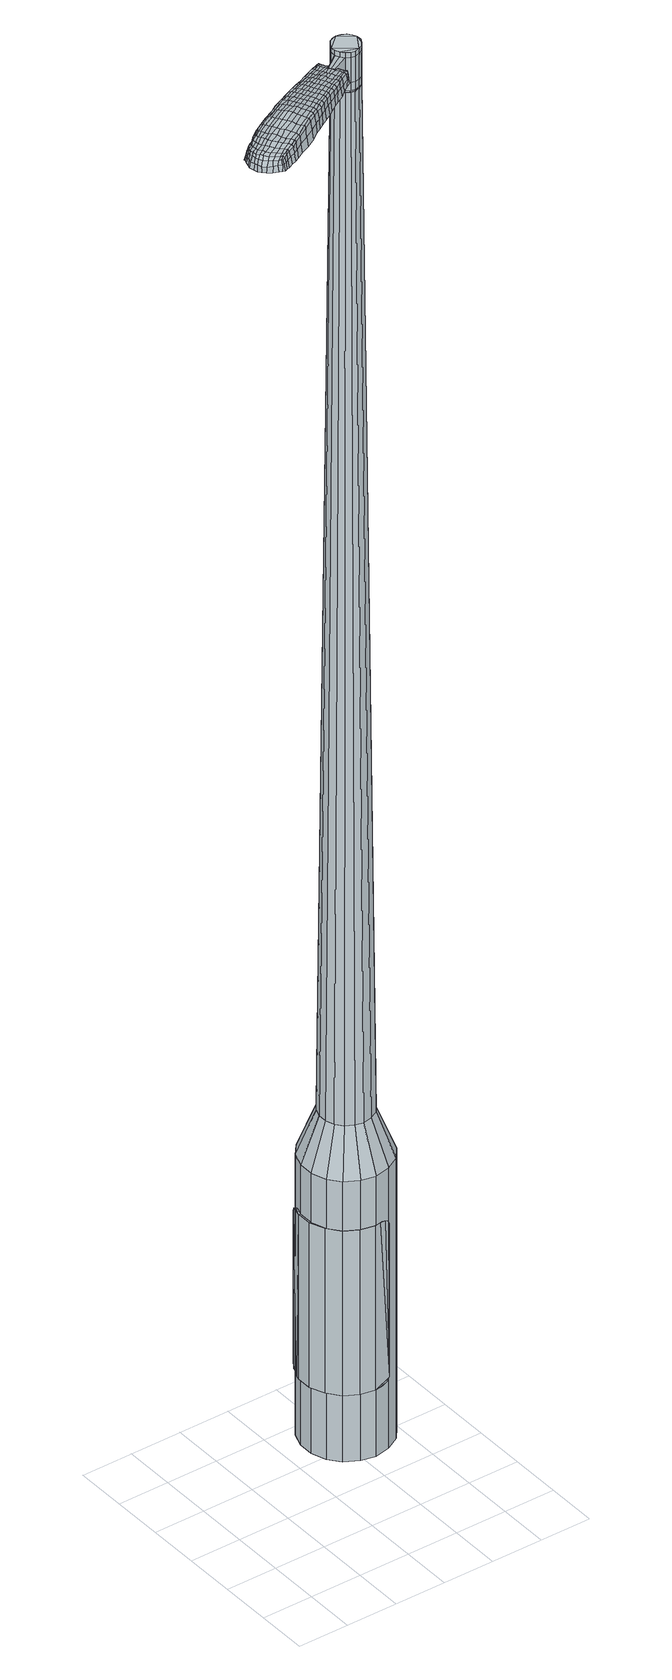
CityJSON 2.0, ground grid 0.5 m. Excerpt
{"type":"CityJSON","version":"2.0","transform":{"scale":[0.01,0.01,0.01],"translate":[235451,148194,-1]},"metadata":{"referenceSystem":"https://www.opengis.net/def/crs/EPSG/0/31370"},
"CityObjects":{
"object1":{"type":"GenericCityObject","attributes":{"cluster":183,"mean_distance_to_centroid":0.316,"new_centroid_x":235452.62,"new_centroid_y":148195.71,"mean_distance_to_camera":10.02,"H1":24.54,"H2":28.79,"Z_final":117.6,"cluster2":19,"proj_x":235449.23,"proj_y":148189.84,"id_line":90694,"bearing_l":300.01,"distance":6.78,"orientation":"right","G_obj":210.01},"geometry":[{"type":"MultiSurface","lod":"2","boundaries":[[[0,1,2,3]],[[1,4,5,2]],[[4,6,7,5]],[[6,8,9,7]],[[8,10,11,9]],[[10,12,13,11]],[[12,14,15,13]],[[14,16,17,15]],[[16,18,19,17]],[[18,20,21,19]],[[20,22,23,21]],[[22,24,25,23]],[[24,26,27,25]],[[26,28,29,27]],[[28,30,31,29]],[[30,32,33,31]],[[32,34,35,33]],[[34,0,3,35]],[[36,37,38,39]],[[38,40,41,42]],[[41,43,42]],[[42,44,45,46]],[[45,47,46]],[[46,48,49,50]],[[49,51,50]],[[42,46,50,38]],[[50,52,39,38]],[[53,36,39]],[[2,5,7,35]],[[7,9,11,15]],[[11,13,15]],[[15,17,19,23]],[[19,21,23]],[[23,25,27,31]],[[27,29,31]],[[15,23,31,7]],[[31,33,35,7]],[[3,2,35]],[[1,0,54,55]],[[0,34,56,54]],[[34,32,57,56]],[[32,30,58,57]],[[30,28,59,58]],[[28,26,60,59]],[[26,24,61,60]],[[24,22,62,61]],[[22,20,63,62]],[[20,18,64,63]],[[18,16,65,64]],[[16,14,66,65]],[[14,12,67,66]],[[12,10,68,67]],[[10,8,69,68]],[[8,6,70,69]],[[6,4,71,70]],[[4,1,55,71]],[[55,54,72,73]],[[54,56,74,72]],[[56,57,75,74]],[[57,58,76,75]],[[58,59,77,76]],[[59,60,78,77]],[[60,61,79,78]],[[61,62,80,79]],[[62,63,81,80]],[[63,64,82,81]],[[64,65,83,82]],[[65,66,84,83]],[[66,67,85,84]],[[67,68,86,85]],[[68,69,87,86]],[[69,70,88,87]],[[70,71,89,88]],[[71,55,73,89]],[[72,90,91,92]],[[93,94,90,72]],[[95,96,94,93]],[[97,98,96,95]],[[99,100,98,97]],[[101,102,100,99]],[[79,103,102,101]],[[104,105,103,79]],[[106,107,105,104]],[[82,108,107,106]],[[109,110,108,82]],[[84,111,110,109]],[[112,113,111,84]],[[86,114,113,112]],[[115,116,114,86]],[[88,117,116,115]],[[118,119,117,88]],[[92,91,119,118]],[[120,121,122,123]],[[124,120,123,125]],[[126,124,125,127]],[[128,126,127,129]],[[130,128,129,131]],[[132,130,131,133]],[[134,132,133,135]],[[136,134,135,137]],[[138,136,137,139]],[[140,138,139,141]],[[142,140,141,143]],[[144,142,143,145]],[[146,144,145,147]],[[148,146,147,149]],[[150,148,149,151]],[[152,150,151,153]],[[73,72,92]],[[74,93,72]],[[74,75,95,93]],[[75,76,97,95]],[[76,77,99,97]],[[77,78,101,99]],[[78,79,101]],[[80,104,79]],[[80,81,106,104]],[[81,82,106]],[[83,109,82]],[[83,84,109]],[[85,112,84]],[[85,86,112]],[[87,115,86]],[[87,88,115]],[[89,118,88]],[[89,73,92,118]],[[154,91,90]],[[154,155,119,91]],[[155,117,119]],[[156,116,117]],[[156,114,116]],[[157,113,114]],[[157,111,113]],[[158,110,111]],[[158,108,110]],[[159,107,108]],[[159,160,105,107]],[[160,103,105]],[[161,102,103]],[[161,162,100,102]],[[162,163,98,100]],[[163,164,96,98]],[[164,165,94,96]],[[165,90,94]],[[39,52,152,166]],[[154,90,167,153]],[[53,39,166,121]],[[90,165,122,167]],[[36,53,121,120]],[[165,164,123,122]],[[37,36,120,124]],[[164,163,125,123]],[[38,37,124,126]],[[163,162,127,125]],[[40,38,126,128]],[[162,161,129,127]],[[41,40,128,130]],[[161,103,131,129]],[[43,41,130,132]],[[103,160,133,131]],[[42,43,132,134]],[[160,159,135,133]],[[44,42,134,136]],[[159,108,137,135]],[[45,44,136,138]],[[108,158,139,137]],[[47,45,138,140]],[[158,111,141,139]],[[46,47,140,142]],[[111,157,143,141]],[[48,46,142,144]],[[157,114,145,143]],[[49,48,144,146]],[[114,156,147,145]],[[51,49,146,148]],[[156,117,149,147]],[[50,51,148,150]],[[117,155,151,149]],[[52,50,150,152]],[[155,154,153,151]],[[152,153,168,169]],[[153,167,170,168]],[[167,122,171,170]],[[122,121,172,171]],[[121,166,173,172]],[[166,152,169,173]],[[174,175,176,177]],[[178,174,177,179]],[[174,178,180,181]],[[175,174,181,182]],[[183,184,185,186]],[[187,183,186,188]],[[183,187,189,190]],[[184,183,190,191]],[[192,193,194,195]],[[196,192,195,197]],[[192,196,198,199]],[[193,192,199,200]],[[201,202,203,204]],[[205,201,204,206]],[[201,205,207,208]],[[202,201,208,209]],[[210,211,212,213]],[[214,210,213,215]],[[210,214,216,217]],[[211,210,217,218]],[[219,220,221,222]],[[223,219,222,224]],[[219,223,225,226]],[[220,219,226,227]],[[228,229,230,231]],[[220,228,231,221]],[[228,220,227,232]],[[229,228,232,233]],[[234,235,236,237]],[[229,234,237,230]],[[234,229,233,238]],[[235,234,238,239]],[[240,178,179,241]],[[235,240,241,236]],[[240,235,239,242]],[[178,240,242,180]],[[243,244,245,246]],[[247,243,246,248]],[[243,247,249,250]],[[244,243,250,251]],[[252,253,254,255]],[[244,252,255,245]],[[252,244,251,256]],[[253,252,256,257]],[[258,259,260,261]],[[253,258,261,254]],[[258,253,257,262]],[[259,258,262,263]],[[264,265,266,267]],[[259,264,267,260]],[[264,259,263,268]],[[265,264,268,269]],[[270,175,182,271]],[[265,270,271,266]],[[270,265,269,272]],[[175,270,272,176]],[[273,274,275,276]],[[277,273,276,278]],[[273,277,279,280]],[[274,273,280,281]],[[282,283,284,285]],[[274,282,285,275]],[[282,274,281,286]],[[283,282,286,287]],[[288,289,290,291]],[[283,288,291,284]],[[288,283,287,292]],[[289,288,292,293]],[[294,187,188,295]],[[289,294,295,290]],[[294,289,293,296]],[[187,294,296,189]],[[297,298,299,300]],[[301,297,300,302]],[[297,301,303,304]],[[298,297,304,305]],[[306,307,308,309]],[[298,306,309,299]],[[306,298,305,310]],[[307,306,310,311]],[[312,313,314,315]],[[307,312,315,308]],[[312,307,311,316]],[[313,312,316,317]],[[318,319,320,321]],[[313,318,321,314]],[[318,313,317,322]],[[319,318,322,323]],[[324,184,191,325]],[[319,324,325,320]],[[324,319,323,326]],[[184,324,326,185]],[[327,213,212,328]],[[329,327,328,330]],[[327,329,331,332]],[[213,327,332,215]],[[333,329,330,334]],[[335,333,334,336]],[[333,335,337,338]],[[329,333,338,331]],[[339,335,336,340]],[[341,339,340,342]],[[339,341,343,344]],[[335,339,344,337]],[[345,341,342,346]],[[347,345,346,348]],[[345,347,349,350]],[[341,345,350,343]],[[351,347,348,352]],[[202,351,352,203]],[[351,202,209,353]],[[347,351,353,349]],[[354,355,200,199]],[[356,354,199,198]],[[354,356,357,358]],[[355,354,358,359]],[[360,361,359,358]],[[362,360,358,357]],[[360,362,363,364]],[[361,360,364,365]],[[366,367,365,364]],[[368,366,364,363]],[[366,368,369,370]],[[367,366,370,371]],[[372,373,371,370]],[[374,372,370,369]],[[372,374,207,205]],[[373,372,205,206]],[[375,376,377,378]],[[277,375,378,279]],[[375,277,278,379]],[[376,375,379,380]],[[381,196,197,382]],[[376,381,382,377]],[[381,376,380,383]],[[196,381,383,198]],[[384,385,386,387]],[[223,384,387,225]],[[384,223,224,388]],[[385,384,388,389]],[[390,391,392,393]],[[385,390,393,386]],[[390,385,389,394]],[[391,390,394,395]],[[396,193,200,397]],[[391,396,397,392]],[[396,391,395,398]],[[193,396,398,194]],[[399,400,401,402]],[[181,399,402,182]],[[399,181,180,403]],[[400,399,403,404]],[[405,406,407,408]],[[400,405,408,401]],[[405,400,404,409]],[[406,405,409,410]],[[411,204,203,412]],[[406,411,412,407]],[[411,406,410,413]],[[204,411,413,206]],[[414,415,416,417]],[[186,414,417,188]],[[414,186,185,418]],[[415,414,418,419]],[[420,208,207,421]],[[415,420,421,416]],[[420,415,419,422]],[[208,420,422,209]],[[423,424,425,426]],[[301,423,426,303]],[[423,301,302,427]],[[424,423,427,428]],[[429,214,215,430]],[[424,429,430,425]],[[429,424,428,431]],[[214,429,431,216]],[[432,433,434,435]],[[247,432,435,249]],[[432,247,248,436]],[[433,432,436,437]],[[438,439,440,441]],[[433,438,441,434]],[[438,433,437,442]],[[439,438,442,443]],[[444,211,218,445]],[[439,444,445,440]],[[444,439,443,446]],[[211,444,446,212]],[[447,448,437,436]],[[246,447,436,248]],[[447,246,245,449]],[[448,447,449,450]],[[451,452,443,442]],[[448,451,442,437]],[[451,448,450,453]],[[452,451,453,454]],[[455,328,212,446]],[[452,455,446,443]],[[455,452,454,456]],[[328,455,456,330]],[[457,458,459,460]],[[304,457,460,305]],[[457,304,303,426]],[[458,457,426,425]],[[461,332,331,462]],[[458,461,462,459]],[[461,458,425,430]],[[332,461,430,215]],[[463,464,450,449]],[[255,463,449,245]],[[463,255,254,465]],[[464,463,465,466]],[[467,468,454,453]],[[464,467,453,450]],[[467,464,466,469]],[[468,467,469,470]],[[471,334,330,456]],[[468,471,456,454]],[[471,468,470,472]],[[334,471,472,336]],[[473,474,475,476]],[[310,473,476,311]],[[473,310,305,460]],[[474,473,460,459]],[[477,338,337,478]],[[474,477,478,475]],[[477,474,459,462]],[[338,477,462,331]],[[479,480,466,465]],[[261,479,465,254]],[[479,261,260,481]],[[480,479,481,482]],[[483,484,470,469]],[[480,483,469,466]],[[483,480,482,485]],[[484,483,485,486]],[[487,340,336,472]],[[484,487,472,470]],[[487,484,486,488]],[[340,487,488,342]],[[489,490,491,492]],[[316,489,492,317]],[[489,316,311,476]],[[490,489,476,475]],[[493,344,343,494]],[[490,493,494,491]],[[493,490,475,478]],[[344,493,478,337]],[[495,496,482,481]],[[267,495,481,260]],[[495,267,266,497]],[[496,495,497,498]],[[499,500,486,485]],[[496,499,485,482]],[[499,496,498,501]],[[500,499,501,502]],[[503,346,342,488]],[[500,503,488,486]],[[503,500,502,504]],[[346,503,504,348]],[[505,506,507,508]],[[322,505,508,323]],[[505,322,317,492]],[[506,505,492,491]],[[509,350,349,510]],[[506,509,510,507]],[[509,506,491,494]],[[350,509,494,343]],[[511,512,498,497]],[[271,511,497,266]],[[511,271,182,402]],[[512,511,402,401]],[[513,514,502,501]],[[512,513,501,498]],[[513,512,401,408]],[[514,513,408,407]],[[515,352,348,504]],[[514,515,504,502]],[[515,514,407,412]],[[352,515,412,203]],[[516,517,419,418]],[[326,516,418,185]],[[516,326,323,508]],[[517,516,508,507]],[[518,353,209,422]],[[517,518,422,419]],[[518,517,507,510]],[[353,518,510,349]],[[519,520,380,379]],[[276,519,379,278]],[[519,276,275,521]],[[520,519,521,522]],[[523,356,198,383]],[[520,523,383,380]],[[523,520,522,524]],[[356,523,524,357]],[[525,526,527,528]],[[226,525,528,227]],[[525,226,225,387]],[[526,525,387,386]],[[529,530,531,532]],[[526,529,532,527]],[[529,526,386,393]],[[530,529,393,392]],[[533,355,359,534]],[[530,533,534,531]],[[533,530,392,397]],[[355,533,397,200]],[[535,536,522,521]],[[285,535,521,275]],[[535,285,284,537]],[[536,535,537,538]],[[539,362,357,524]],[[536,539,524,522]],[[539,536,538,540]],[[362,539,540,363]],[[541,542,543,544]],[[232,541,544,233]],[[541,232,227,528]],[[542,541,528,527]],[[545,546,547,548]],[[542,545,548,543]],[[545,542,527,532]],[[546,545,532,531]],[[549,361,365,550]],[[546,549,550,547]],[[549,546,531,534]],[[361,549,534,359]],[[551,552,538,537]],[[291,551,537,284]],[[551,291,290,553]],[[552,551,553,554]],[[555,368,363,540]],[[552,555,540,538]],[[555,552,554,556]],[[368,555,556,369]],[[557,558,559,560]],[[238,557,560,239]],[[557,238,233,544]],[[558,557,544,543]],[[561,562,563,564]],[[558,561,564,559]],[[561,558,543,548]],[[562,561,548,547]],[[565,367,371,566]],[[562,565,566,563]],[[565,562,547,550]],[[367,565,550,365]],[[567,568,554,553]],[[295,567,553,290]],[[567,295,188,417]],[[568,567,417,416]],[[569,374,369,556]],[[568,569,556,554]],[[569,568,416,421]],[[374,569,421,207]],[[570,571,404,403]],[[242,570,403,180]],[[570,242,239,560]],[[571,570,560,559]],[[572,573,410,409]],[[571,572,409,404]],[[572,571,559,564]],[[573,572,564,563]],[[574,373,206,413]],[[573,574,413,410]],[[574,573,563,566]],[[373,574,566,371]],[[575,576,577,578]],[[578,577,579,580]],[[581,579,577,582]],[[582,577,576,583]],[[584,585,586,587]],[[587,586,588,589]],[[590,588,586,591]],[[591,586,585,592]],[[593,594,595,596]],[[596,595,597,598]],[[599,597,595,600]],[[600,595,594,601]],[[602,603,604,605]],[[605,604,606,607]],[[608,606,604,609]],[[609,604,603,610]],[[611,612,613,614]],[[614,613,615,616]],[[617,615,613,618]],[[618,613,612,619]],[[620,621,622,623]],[[623,622,624,625]],[[626,624,622,627]],[[627,622,621,628]],[[629,630,631,632]],[[632,631,621,620]],[[628,621,631,633]],[[633,631,630,634]],[[635,636,637,638]],[[638,637,630,629]],[[634,630,637,639]],[[639,637,636,640]],[[580,579,641,642]],[[642,641,636,635]],[[640,636,641,643]],[[643,641,579,581]],[[644,645,646,647]],[[647,646,648,649]],[[650,648,646,651]],[[651,646,645,652]],[[653,654,655,656]],[[656,655,645,644]],[[652,645,655,657]],[[657,655,654,658]],[[659,660,661,662]],[[662,661,654,653]],[[658,654,661,663]],[[663,661,660,664]],[[665,666,667,668]],[[668,667,660,659]],[[664,660,667,669]],[[669,667,666,670]],[[583,576,671,672]],[[672,671,666,665]],[[670,666,671,673]],[[673,671,576,575]],[[674,675,676,677]],[[677,676,678,679]],[[680,678,676,681]],[[681,676,675,682]],[[683,684,685,686]],[[686,685,675,674]],[[682,675,685,687]],[[687,685,684,688]],[[689,690,691,692]],[[692,691,684,683]],[[688,684,691,693]],[[693,691,690,694]],[[589,588,695,696]],[[696,695,690,689]],[[694,690,695,697]],[[697,695,588,590]],[[698,699,700,701]],[[701,700,702,703]],[[704,702,700,705]],[[705,700,699,706]],[[707,708,709,710]],[[710,709,699,698]],[[706,699,709,711]],[[711,709,708,712]],[[713,714,715,716]],[[716,715,708,707]],[[712,708,715,717]],[[717,715,714,718]],[[719,720,721,722]],[[722,721,714,713]],[[718,714,721,723]],[[723,721,720,724]],[[592,585,725,726]],[[726,725,720,719]],[[724,720,725,727]],[[727,725,585,584]],[[611,614,728,729]],[[729,728,730,731]],[[732,730,728,733]],[[733,728,614,616]],[[731,730,734,735]],[[735,734,736,737]],[[738,736,734,739]],[[739,734,730,732]],[[737,736,740,741]],[[741,740,742,743]],[[744,742,740,745]],[[745,740,736,738]],[[743,742,746,747]],[[747,746,748,749]],[[750,748,746,751]],[[751,746,742,744]],[[749,748,752,753]],[[753,752,603,602]],[[610,603,752,754]],[[754,752,748,750]],[[601,755,756,600]],[[600,756,757,599]],[[758,757,756,759]],[[759,756,755,760]],[[760,761,762,759]],[[759,762,763,758]],[[764,763,762,765]],[[765,762,761,766]],[[766,767,768,765]],[[765,768,769,764]],[[770,769,768,771]],[[771,768,767,772]],[[772,773,774,771]],[[771,774,775,770]],[[608,775,774,606]],[[606,774,773,607]],[[776,777,778,779]],[[779,778,678,680]],[[679,678,778,780]],[[780,778,777,781]],[[598,597,782,783]],[[783,782,777,776]],[[781,777,782,784]],[[784,782,597,599]],[[785,786,787,788]],[[788,787,624,626]],[[625,624,787,789]],[[789,787,786,790]],[[791,792,793,794]],[[794,793,786,785]],[[790,786,793,795]],[[795,793,792,796]],[[601,594,797,798]],[[798,797,792,791]],[[796,792,797,799]],[[799,797,594,593]],[[800,801,802,803]],[[803,802,582,583]],[[581,582,802,804]],[[804,802,801,805]],[[806,807,808,809]],[[809,808,801,800]],[[805,801,808,810]],[[810,808,807,811]],[[602,605,812,813]],[[813,812,807,806]],[[811,807,812,814]],[[814,812,605,607]],[[815,816,817,818]],[[818,817,587,589]],[[584,587,817,819]],[[819,817,816,820]],[[608,609,821,822]],[[822,821,816,815]],[[820,816,821,823]],[[823,821,609,610]],[[824,825,702,826]],[[826,702,704]],[[703,702,827]],[[827,702,825,828]],[[616,615,829,830]],[[830,829,825,824]],[[828,825,829,831]],[[831,829,615,617]],[[832,833,834]],[[834,833,648,650]],[[649,648,833,835]],[[835,833,832,836]],[[837,838,839,840]],[[840,839,832,834]],[[836,832,839,841]],[[841,839,838,842]],[[619,612,843,844]],[[844,843,838,837]],[[842,838,843,845]],[[845,843,612,611]],[[836,846,847,835]],[[835,847,647,649]],[[644,647,847,848]],[[847,846,848]],[[842,849,850,841]],[[841,850,846,836]],[[848,846,850,851]],[[851,850,849,852]],[[611,729,853,845]],[[845,853,849,842]],[[852,849,853,854]],[[854,853,729,731]],[[855,856,857,858]],[[858,857,705,706]],[[704,705,857,826]],[[826,857,856,824]],[[732,733,859,860]],[[860,859,856,855]],[[824,856,859,830]],[[830,859,733,616]],[[861,862,848]],[[848,862,656,644]],[[653,656,862,863]],[[863,862,861,864]],[[852,865,866,851]],[[851,866,861,848]],[[864,861,866,867]],[[867,866,865,868]],[[731,735,869,854]],[[854,869,865,852]],[[868,865,869,870]],[[870,869,735,737]],[[871,872,873]],[[873,872,711,712]],[[706,711,872,858]],[[858,872,871,855]],[[738,739,874,875]],[[875,874,871,873]],[[855,871,874,860]],[[860,874,739,732]],[[864,876,877,863]],[[863,877,662,653]],[[659,662,877,878]],[[878,877,876,879]],[[868,880,881,867]],[[867,881,876,864]],[[879,876,881,882]],[[882,881,880,883]],[[737,741,884,870]],[[870,884,880,868]],[[883,880,884,885]],[[885,884,741,743]],[[886,887,888,889]],[[889,888,717,718]],[[712,717,888,873]],[[888,887,873]],[[744,745,890,891]],[[891,890,887,886]],[[873,887,890,875]],[[875,890,745,738]],[[879,892,893,878]],[[878,893,668,659]],[[665,668,893,894]],[[894,893,892,895]],[[883,896,897,882]],[[882,897,892,879]],[[895,892,897,898]],[[898,897,896,899]],[[743,747,900,885]],[[885,900,896,883]],[[899,896,900,901]],[[901,900,747,749]],[[902,903,904,905]],[[905,904,723,724]],[[718,723,904,889]],[[889,904,903,886]],[[750,751,906,907]],[[907,906,903,902]],[[886,903,906,891]],[[891,906,751,744]],[[895,908,909,894]],[[894,909,672,665]],[[583,672,909,803]],[[803,909,908,800]],[[899,910,911,898]],[[898,911,908,895]],[[800,908,911,809]],[[809,911,910,806]],[[749,753,912,901]],[[901,912,910,899]],[[806,910,912,813]],[[813,912,753,602]],[[820,913,914,819]],[[819,914,727,584]],[[724,727,914,905]],[[905,914,913,902]],[[610,754,915,823]],[[823,915,913,820]],[[902,913,915,907]],[[907,915,754,750]],[[781,916,917,780]],[[780,917,677,679]],[[674,677,917,918]],[[918,917,916,919]],[[599,757,920,784]],[[784,920,916,781]],[[919,916,920,921]],[[921,920,757,758]],[[922,923,924,925]],[[925,924,627,628]],[[626,627,924,788]],[[788,924,923,785]],[[926,927,928,929]],[[929,928,923,922]],[[785,923,928,794]],[[794,928,927,791]],[[760,755,930,931]],[[931,930,927,926]],[[791,927,930,798]],[[798,930,755,601]],[[919,932,933,918]],[[918,933,686,674]],[[683,686,933,934]],[[934,933,932,935]],[[758,763,936,921]],[[921,936,932,919]],[[935,932,936,937]],[[937,936,763,764]],[[938,939,940,941]],[[941,940,633,634]],[[628,633,940,925]],[[925,940,939,922]],[[942,943,944,945]],[[945,944,939,938]],[[922,939,944,929]],[[929,944,943,926]],[[766,761,946,947]],[[947,946,943,942]],[[926,943,946,931]],[[931,946,761,760]],[[935,948,949,934]],[[934,949,692,683]],[[689,692,949,950]],[[950,949,948,951]],[[764,769,952,937]],[[937,952,948,935]],[[951,948,952,953]],[[953,952,769,770]],[[954,955,956,957]],[[957,956,639,640]],[[634,639,956,941]],[[941,956,955,938]],[[958,959,960,961]],[[961,960,955,954]],[[938,955,960,945]],[[945,960,959,942]],[[772,767,962,963]],[[963,962,959,958]],[[942,959,962,947]],[[947,962,767,766]],[[951,964,965,950]],[[950,965,696,689]],[[589,696,965,818]],[[818,965,964,815]],[[770,775,966,953]],[[953,966,964,951]],[[815,964,966,822]],[[822,966,775,608]],[[805,967,968,804]],[[804,968,643,581]],[[640,643,968,957]],[[957,968,967,954]],[[811,969,970,810]],[[810,970,967,805]],[[954,967,970,961]],[[961,970,969,958]],[[607,773,971,814]],[[814,971,969,811]],[[958,969,971,963]],[[963,971,773,772]],[[575,578,177,176]],[[578,580,179,177]],[[590,591,190,189]],[[591,592,191,190]],[[593,596,195,194]],[[596,598,197,195]],[[617,618,217,216]],[[618,619,218,217]],[[620,623,222,221]],[[623,625,224,222]],[[629,632,231,230]],[[632,620,221,231]],[[635,638,237,236]],[[638,629,230,237]],[[580,642,241,179]],[[642,635,236,241]],[[650,651,250,249]],[[651,652,251,250]],[[652,657,256,251]],[[657,658,257,256]],[[658,663,262,257]],[[663,664,263,262]],[[664,669,268,263]],[[669,670,269,268]],[[670,673,272,269]],[[673,575,176,272]],[[680,681,280,279]],[[681,682,281,280]],[[682,687,286,281]],[[687,688,287,286]],[[688,693,292,287]],[[693,694,293,292]],[[694,697,296,293]],[[697,590,189,296]],[[698,701,300,299]],[[701,703,302,300]],[[707,710,309,308]],[[710,698,299,309]],[[713,716,315,314]],[[716,707,308,315]],[[719,722,321,320]],[[722,713,314,321]],[[592,726,325,191]],[[726,719,320,325]],[[776,779,378,377]],[[779,680,279,378]],[[598,783,382,197]],[[783,776,377,382]],[[625,789,388,224]],[[789,790,389,388]],[[790,795,394,389]],[[795,796,395,394]],[[796,799,398,395]],[[799,593,194,398]],[[703,827,427,302]],[[827,828,428,427]],[[828,831,431,428]],[[831,617,216,431]],[[834,435,434]],[[834,650,249,435]],[[837,840,441,440]],[[840,834,434,441]],[[619,844,445,218]],[[844,837,440,445]],[[972,973,974,975]],[[976,977,975,974]],[[978,979,980,981]],[[982,983,984,985]],[[973,986,987,974]],[[988,976,974,987]],[[989,978,981,990]],[[991,992,983,982]],[[986,993,994,987]],[[994,995,988,987]],[[996,989,990,997]],[[998,992,991,999]],[[993,1000,1001,994]],[[1001,1002,995,994]],[[1003,996,997,1004]],[[1005,998,999,1006]],[[1007,1008,1009,1010]],[[1011,1012,1008,1007]],[[1011,1013,1014,1012]],[[1013,1015,1016,1014]],[[1017,1018,1019,1020]],[[1021,1022,1018,1017]],[[1023,1024,1022,1021]],[[1025,1026,1024,1023]],[[1020,1009,1008,1017]],[[1017,1008,1012,1021]],[[1012,1014,1023,1021]],[[1014,1016,1025,1023]],[[981,980,977,976]],[[990,981,976,988]],[[995,997,990,988]],[[1002,1004,997,995]],[[982,985,979,978]],[[991,982,978,989]],[[999,991,989,996]],[[1006,999,996,1003]],[[983,1007,1010,984]],[[992,1011,1007,983]],[[1013,1011,992,998]],[[1015,1013,998,1005]],[[1027,1028,1029,1030]],[[1029,1031,1032,1033]],[[1029,1033,1034,1035]],[[1029,1035,1030]],[[1036,1027,1030,1037]],[[1038,1037,1030,1039]],[[1040,1039,1030]],[[1041,1029,1028,1042]],[[1043,1041,1042,1044]],[[1045,1043,1044,1046]],[[1047,1045,1046,1048]],[[1049,1047,1048,1050]],[[1050,1051,1052,1053]],[[1050,1053,1054,1055]],[[1050,1055,1056,1057]],[[1056,1058,1059,1060]],[[1056,1060,1061,1062]],[[1056,1062,1057]],[[1050,1057,1049]],[[1063,1064,1028,1027]],[[1065,1066,1031,1029]],[[1067,1068,1040,1030]],[[1064,1069,1042,1028]],[[1070,1065,1029,1041]],[[1069,1071,1044,1042]],[[1072,1070,1041,1043]],[[1071,1073,1046,1044]],[[1074,1072,1043,1045]],[[1073,1075,1048,1046]],[[1076,1074,1045,1047]],[[1075,1077,1050,1048]],[[1078,1076,1047,1049]],[[1077,1079,1051,1050]],[[1080,1081,1058,1056]],[[1082,1078,1049,1057]],[[1052,1051,1079,1083]],[[1053,1052,1083,1084]],[[1054,1053,1084,1085]],[[1055,1054,1085,1086]],[[1056,1055,1086,1080]],[[1087,1063,1027,1036]],[[1088,1087,1036,1037]],[[1089,1088,1037,1038]],[[1090,1089,1038,1039]],[[1068,1090,1039,1040]],[[1032,1031,1066,1091]],[[1059,1058,1081,1092]],[[1033,1032,1091,1093]],[[1034,1033,1093,1094]],[[1035,1034,1094,1095]],[[1030,1035,1095,1067]],[[1060,1059,1092,1096]],[[1061,1060,1096,1097]],[[1062,1061,1097,1098]],[[1057,1062,1098,1082]]]}]}
},
"vertices":[
[125,147,384],[120,161,384],[120,161,96],[125,147,96],[120,176,384],[120,176,96],[125,190,384],[125,190,96],[134,201,384],[134,201,96],[147,208,384],[147,208,96],[161,211,384],[161,211,96],[176,208,384],[176,208,96],[189,201,384],[189,201,96],[198,190,384],[198,190,96],[203,176,384],[203,176,96],[203,161,384],[203,161,96],[198,147,384],[198,147,96],[189,136,384],[189,136,96],[176,129,384],[176,129,96],[161,126,384],[161,126,96],[147,129,384],[147,129,96],[134,136,384],[134,136,96],[157,156,1524],[161,155,1524],[166,156,1524],[150,162,1524],[170,158,1524],[173,162,1524],[175,171,1524],[175,166,1524],[173,175,1524],[170,179,1524],[161,182,1524],[166,181,1524],[157,181,1524],[153,179,1524],[148,171,1524],[150,175,1524],[148,166,1524],[153,158,1524],[140,156,429],[137,164,429],[145,149,429],[153,145,429],[161,143,429],[170,145,429],[178,149,429],[183,156,429],[186,164,429],[186,173,429],[183,181,429],[178,188,429],[170,192,429],[161,194,429],[153,192,429],[145,188,429],[140,181,429],[137,173,429],[150,162,1483],[148,166,1483],[153,158,1483],[157,156,1483],[161,155,1483],[166,156,1483],[170,158,1483],[173,162,1483],[175,166,1483],[175,171,1483],[173,175,1483],[170,179,1483],[166,181,1483],[161,182,1483],[157,181,1483],[153,179,1483],[150,175,1483],[148,171,1483],[150,162,1485],[149,166,1485],[149,166,1483],[153,159,1483],[153,159,1485],[157,157,1483],[157,157,1485],[161,156,1483],[161,156,1485],[166,157,1483],[166,157,1485],[170,159,1483],[170,159,1485],[173,162,1485],[174,166,1483],[174,166,1485],[174,171,1483],[174,171,1485],[173,175,1485],[170,178,1483],[170,178,1485],[166,181,1485],[161,181,1483],[161,181,1485],[157,181,1485],[153,178,1483],[153,178,1485],[150,175,1485],[149,171,1483],[149,171,1485],[157,156,1519],[153,158,1519],[153,158,1493],[157,156,1493],[161,155,1519],[161,155,1493],[166,156,1519],[166,156,1493],[170,158,1519],[170,158,1493],[173,162,1519],[173,162,1493],[175,166,1519],[175,166,1493],[175,171,1519],[175,171,1493],[173,175,1519],[173,175,1493],[170,179,1519],[170,179,1493],[166,181,1519],[166,181,1493],[161,182,1519],[161,182,1493],[157,181,1519],[157,181,1493],[153,179,1519],[153,179,1493],[150,175,1519],[150,175,1493],[148,171,1519],[148,171,1493],[148,166,1519],[148,166,1493],[148,166,1485],[148,171,1485],[153,179,1485],[161,182,1485],[170,179,1485],[175,171,1485],[175,166,1485],[170,158,1485],[166,156,1485],[161,155,1485],[157,156,1485],[153,158,1485],[150,162,1519],[150,162,1493],[132,155,1513],[132,155,1518],[134,153,1513],[135,150,1513],[135,150,1518],[134,153,1518],[60,132,1519],[66,136,1518],[64,136,1509],[58,133,1510],[52,128,1519],[50,129,1510],[54,127,1526],[61,132,1525],[68,135,1525],[79,99,1519],[85,103,1518],[85,105,1525],[79,101,1525],[71,94,1519],[71,96,1526],[71,92,1510],[78,97,1510],[84,101,1509],[6,77,1519],[5,81,1519],[4,80,1513],[6,77,1513],[9,74,1519],[9,74,1513],[11,75,1524],[8,78,1524],[6,81,1524],[71,115,1530],[77,118,1529],[75,121,1529],[69,117,1530],[63,110,1531],[61,113,1531],[65,107,1530],[72,111,1530],[79,115,1529],[140,155,1512],[139,157,1512],[138,157,1517],[139,155,1517],[142,152,1512],[141,152,1517],[141,152,1506],[140,155,1506],[138,157,1506],[9,102,1519],[12,104,1519],[10,104,1512],[8,102,1512],[7,100,1518],[6,101,1512],[8,99,1522],[10,101,1523],[13,103,1524],[16,106,1519],[20,110,1519],[19,110,1512],[14,107,1512],[17,105,1524],[21,109,1525],[25,113,1519],[32,117,1519],[30,118,1511],[23,114,1511],[26,112,1526],[33,116,1526],[42,123,1519],[40,123,1510],[43,122,1526],[126,166,1513],[119,162,1513],[120,162,1518],[127,165,1517],[131,168,1512],[130,167,1516],[130,168,1506],[124,166,1507],[117,163,1507],[112,159,1514],[105,156,1515],[107,155,1520],[113,158,1519],[111,159,1507],[104,156,1507],[99,152,1515],[92,149,1516],[93,148,1522],[100,151,1521],[97,153,1508],[90,150,1508],[85,146,1517],[79,142,1517],[80,141,1524],[87,145,1523],[84,146,1508],[77,143,1509],[72,139,1518],[74,138,1524],[70,140,1509],[26,70,1519],[29,72,1519],[29,73,1524],[26,71,1523],[24,70,1518],[24,71,1522],[24,68,1512],[26,69,1512],[29,70,1512],[34,74,1519],[39,76,1519],[39,77,1525],[33,75,1524],[34,72,1512],[39,74,1512],[44,79,1519],[51,83,1519],[51,84,1526],[44,80,1526],[44,77,1511],[51,81,1511],[61,88,1519],[61,90,1526],[61,86,1510],[141,139,1513],[134,135,1513],[134,134,1507],[140,138,1507],[145,143,1512],[145,141,1506],[144,143,1516],[141,141,1517],[134,137,1518],[128,131,1514],[122,127,1515],[121,125,1507],[128,129,1507],[128,132,1519],[122,128,1520],[116,123,1515],[109,119,1516],[109,117,1508],[115,121,1508],[116,124,1521],[109,120,1522],[103,115,1517],[97,111,1517],[97,109,1509],[103,113,1508],[103,116,1523],[97,112,1524],[91,107,1518],[90,105,1509],[91,108,1524],[135,152,1519],[133,154,1519],[128,148,1520],[127,150,1520],[130,146,1520],[136,149,1519],[122,144,1522],[120,147,1522],[115,141,1523],[114,143,1523],[117,138,1523],[123,142,1521],[109,137,1524],[107,139,1524],[102,133,1525],[101,136,1525],[104,130,1525],[110,134,1524],[96,129,1526],[95,132,1526],[90,126,1527],[88,128,1527],[91,123,1527],[98,126,1526],[83,122,1528],[82,125,1528],[85,119,1528],[10,80,1527],[9,83,1527],[13,77,1526],[17,79,1527],[14,82,1528],[13,85,1528],[20,85,1529],[18,88,1529],[23,82,1528],[29,85,1530],[26,89,1530],[24,92,1530],[33,92,1531],[31,96,1531],[35,89,1530],[43,94,1531],[40,97,1531],[39,100,1531],[52,103,1531],[50,107,1531],[54,100,1531],[22,69,1518],[18,70,1519],[18,69,1513],[21,68,1513],[22,71,1523],[19,71,1523],[14,72,1519],[13,71,1513],[15,73,1524],[6,98,1518],[5,95,1518],[6,96,1523],[7,98,1523],[5,98,1513],[4,96,1513],[4,92,1519],[3,88,1519],[5,89,1524],[5,92,1523],[3,92,1513],[2,88,1513],[4,84,1519],[5,85,1524],[3,84,1513],[62,130,1528],[63,129,1528],[69,132,1528],[69,134,1527],[55,126,1528],[55,124,1529],[64,126,1529],[66,123,1530],[72,127,1529],[71,129,1528],[56,122,1529],[58,119,1530],[67,120,1530],[74,124,1529],[59,116,1531],[78,102,1528],[77,104,1529],[69,99,1529],[71,98,1528],[84,106,1527],[83,108,1528],[75,108,1529],[67,103,1530],[81,111,1528],[146,145,1512],[145,146,1512],[144,146,1517],[145,145,1517],[146,143,1506],[145,145,1506],[144,149,1512],[142,149,1517],[143,148,1506],[133,168,1512],[134,166,1512],[133,167,1506],[132,168,1506],[132,167,1517],[133,165,1517],[135,164,1512],[136,162,1512],[135,162,1506],[134,164,1506],[134,163,1517],[135,161,1517],[138,160,1512],[137,160,1506],[137,159,1517],[128,164,1519],[128,163,1519],[121,161,1520],[122,159,1520],[129,161,1519],[131,158,1519],[123,157,1520],[124,155,1520],[132,156,1519],[126,153,1520],[140,142,1519],[139,143,1519],[133,140,1520],[134,138,1520],[138,146,1519],[131,142,1520],[114,157,1521],[115,156,1521],[108,154,1522],[109,152,1522],[116,154,1521],[118,151,1521],[110,150,1522],[111,148,1523],[119,149,1522],[113,145,1523],[128,134,1521],[127,136,1521],[120,132,1522],[121,130,1522],[125,138,1521],[119,135,1522],[101,150,1523],[102,149,1523],[94,147,1524],[95,145,1524],[103,147,1523],[105,144,1524],[97,143,1525],[98,141,1525],[106,142,1524],[100,138,1525],[115,126,1523],[114,128,1523],[108,124,1524],[109,122,1524],[112,131,1524],[106,127,1525],[88,144,1525],[89,142,1525],[81,140,1526],[82,139,1526],[90,140,1526],[92,137,1526],[84,136,1527],[85,134,1527],[93,135,1526],[87,131,1527],[103,118,1525],[102,120,1525],[95,116,1526],[96,114,1526],[100,123,1526],[93,119,1527],[75,137,1527],[76,135,1527],[77,133,1527],[79,130,1528],[80,127,1528],[90,110,1527],[89,112,1527],[87,115,1528],[24,72,1525],[22,72,1525],[28,73,1526],[25,74,1526],[17,74,1526],[21,76,1527],[9,99,1525],[8,97,1525],[12,99,1526],[12,101,1525],[7,94,1525],[7,90,1526],[11,92,1527],[11,96,1526],[7,86,1526],[11,89,1527],[32,76,1526],[30,77,1527],[38,78,1527],[36,80,1528],[26,79,1528],[32,82,1529],[17,104,1526],[16,102,1527],[21,105,1528],[22,107,1527],[16,99,1527],[16,95,1528],[22,99,1529],[21,102,1528],[17,92,1528],[23,95,1530],[43,81,1528],[41,83,1529],[50,85,1528],[49,87,1529],[38,86,1529],[46,90,1530],[27,111,1528],[27,109,1528],[34,113,1529],[34,115,1528],[27,106,1529],[28,102,1530],[36,107,1530],[35,110,1530],[29,99,1530],[37,104,1531],[61,91,1529],[59,93,1529],[56,96,1530],[44,120,1528],[45,119,1529],[46,116,1530],[47,113,1530],[48,110,1531],[65,135,1509],[67,134,1518],[61,131,1518],[59,131,1509],[53,127,1519],[51,127,1510],[55,126,1525],[62,130,1525],[68,133,1525],[84,106,1525],[84,104,1518],[78,101,1518],[78,102,1525],[70,96,1519],[70,98,1525],[70,94,1510],[77,99,1509],[83,102,1509],[6,81,1513],[7,82,1519],[8,79,1519],[7,78,1513],[11,76,1519],[10,76,1513],[12,77,1524],[9,79,1524],[8,82,1524],[75,121,1528],[76,118,1528],[70,114,1529],[69,117,1529],[62,110,1529],[61,113,1529],[64,107,1529],[72,111,1529],[78,115,1528],[136,156,1516],[137,156,1512],[138,154,1512],[138,154,1516],[140,151,1512],[139,151,1516],[139,151,1506],[138,153,1506],[136,156,1506],[11,103,1512],[13,102,1519],[10,100,1518],[9,101,1512],[9,99,1518],[8,99,1512],[10,98,1522],[11,99,1523],[14,101,1523],[20,109,1512],[21,108,1519],[17,105,1519],[15,106,1512],[18,104,1524],[23,107,1525],[31,116,1511],[33,115,1519],[26,111,1519],[25,112,1511],[28,110,1525],[34,114,1526],[43,121,1519],[41,122,1510],[44,120,1526],[121,160,1518],[120,160,1513],[126,164,1513],[127,163,1517],[131,166,1512],[131,165,1515],[130,166,1506],[125,164,1506],[118,161,1507],[107,153,1520],[106,154,1514],[113,157,1514],[114,156,1519],[111,158,1507],[105,154,1507],[94,146,1522],[93,147,1516],[99,150,1515],[101,150,1521],[98,151,1508],[91,148,1508],[81,140,1523],[80,140,1517],[86,144,1516],[88,143,1522],[84,144,1508],[78,141,1508],[73,137,1517],[75,136,1524],[71,138,1509],[28,75,1523],[29,73,1519],[26,72,1518],[25,73,1523],[24,72,1518],[24,73,1522],[24,70,1512],[26,71,1512],[28,72,1512],[38,79,1525],[38,78,1519],[33,75,1519],[33,77,1524],[33,74,1512],[38,76,1512],[50,86,1526],[50,84,1519],[43,80,1519],[43,82,1525],[43,79,1511],[50,82,1511],[60,90,1519],[60,92,1526],[60,88,1510],[133,135,1507],[133,137,1513],[139,141,1513],[139,140,1506],[144,144,1512],[143,143,1506],[142,144,1515],[139,142,1517],[133,138,1518],[120,127,1507],[121,128,1514],[127,133,1514],[127,131,1507],[127,134,1519],[121,130,1520],[108,118,1508],[108,120,1516],[114,124,1515],[114,123,1508],[114,126,1521],[108,122,1522],[95,110,1508],[96,112,1517],[102,116,1516],[102,114,1508],[102,118,1522],[96,114,1523],[90,108,1517],[89,106,1509],[90,110,1524],[134,151,1518],[132,154,1518],[128,148,1519],[126,150,1519],[129,145,1519],[135,149,1518],[121,144,1520],[120,146,1520],[115,140,1521],[113,143,1521],[116,138,1521],[123,141,1520],[108,137,1523],[107,139,1523],[102,133,1524],[100,135,1524],[103,130,1524],[110,134,1523],[95,129,1525],[94,132,1525],[89,125,1526],[88,128,1526],[91,123,1526],[97,126,1525],[83,122,1527],[81,124,1527],[84,119,1527],[10,83,1526],[11,81,1526],[14,78,1525],[17,80,1526],[15,82,1526],[13,85,1526],[19,89,1528],[20,86,1528],[23,83,1527],[29,86,1528],[27,89,1529],[25,92,1529],[31,96,1530],[33,93,1530],[35,90,1529],[43,94,1530],[40,97,1530],[39,100,1530],[50,106,1530],[51,104,1530],[53,100,1530],[19,71,1513],[19,72,1518],[22,71,1518],[22,70,1512],[23,73,1523],[20,73,1523],[15,74,1519],[15,73,1513],[16,75,1523],[8,95,1523],[7,95,1518],[8,97,1518],[9,97,1523],[7,98,1512],[6,95,1512],[7,89,1523],[5,88,1519],[6,92,1519],[7,92,1523],[5,92,1513],[5,88,1513],[6,85,1519],[7,85,1524],[5,84,1513],[69,131,1527],[63,128,1527],[63,129,1527],[69,132,1526],[55,125,1527],[56,124,1528],[72,126,1528],[66,123,1528],[64,125,1528],[71,129,1527],[57,121,1528],[58,118,1529],[67,120,1529],[73,123,1528],[59,116,1529],[69,100,1528],[76,104,1527],[77,103,1527],[70,99,1527],[83,107,1526],[82,108,1527],[74,108,1528],[67,103,1528],[80,111,1527],[142,145,1516],[143,145,1512],[143,145,1516],[144,143,1506],[143,144,1506],[142,148,1512],[141,148,1516],[141,147,1506],[132,165,1512],[132,166,1512],[131,166,1506],[131,165,1516],[131,164,1516],[133,161,1506],[134,161,1512],[133,163,1512],[132,163,1506],[133,162,1516],[134,160,1516],[136,159,1512],[135,158,1506],[135,158,1516],[128,162,1518],[127,163,1518],[121,159,1519],[130,158,1518],[129,160,1518],[122,157,1519],[124,155,1519],[131,156,1518],[125,152,1519],[132,139,1519],[138,143,1518],[139,142,1518],[133,138,1519],[137,146,1518],[131,142,1519],[115,155,1520],[114,156,1520],[108,153,1521],[108,152,1521],[117,151,1520],[116,153,1520],[109,150,1521],[111,147,1521],[119,149,1520],[112,145,1521],[126,135,1520],[127,134,1520],[120,131,1521],[124,138,1520],[118,134,1521],[102,148,1522],[101,149,1522],[95,146,1523],[95,145,1523],[104,144,1522],[103,146,1522],[96,143,1523],[98,140,1524],[106,141,1523],[99,138,1524],[107,124,1523],[113,128,1522],[114,127,1522],[108,123,1523],[112,131,1522],[105,127,1523],[89,141,1524],[88,142,1524],[82,139,1525],[82,138,1525],[91,137,1525],[90,139,1524],[83,136,1525],[85,133,1526],[93,134,1525],[86,131,1526],[95,116,1525],[101,120,1524],[102,119,1524],[95,115,1525],[99,123,1524],[93,119,1525],[76,135,1526],[75,136,1526],[78,130,1527],[77,132,1526],[80,127,1527],[89,112,1526],[89,111,1526],[87,115,1526],[22,74,1524],[24,74,1524],[27,75,1525],[25,75,1525],[18,76,1525],[21,77,1525],[13,98,1525],[10,96,1524],[11,98,1524],[14,100,1525],[12,92,1526],[9,90,1525],[9,93,1524],[12,95,1525],[9,87,1525],[12,89,1526],[30,78,1526],[32,77,1526],[37,80,1526],[36,81,1527],[26,80,1526],[32,83,1527],[22,105,1527],[17,101,1526],[18,103,1526],[23,106,1526],[23,99,1528],[17,95,1527],[17,98,1526],[22,102,1527],[17,92,1527],[24,95,1528],[41,84,1527],[43,83,1527],[50,87,1527],[48,88,1528],[38,86,1528],[46,91,1529],[35,112,1528],[28,108,1527],[28,109,1527],[35,114,1527],[36,106,1529],[29,102,1529],[28,105,1528],[35,109,1528],[30,99,1529],[37,103,1530],[59,94,1528],[60,93,1528],[56,97,1529],[45,118,1528],[45,119,1528],[47,112,1529],[46,115,1529],[48,109,1530],[130,167,1508],[134,161,1508],[105,145,1509],[101,152,1509],[86,135,1510],[81,143,1510],[51,116,1512],[46,124,1512],[62,133,1511],[67,125,1511],[36,107,1513],[24,100,1514],[20,108,1514],[31,115,1513],[137,155,1508],[109,139,1509],[90,128,1510],[56,108,1512],[71,117,1511],[40,99,1513],[29,92,1514],[140,149,1508],[113,132,1509],[94,120,1510],[60,100,1512],[76,109,1511],[33,85,1514],[45,91,1513],[144,143,1508],[117,125,1509],[99,113,1510],[65,92,1512],[81,101,1511],[37,77,1514],[49,83,1513],[13,93,1514],[9,89,1514],[6,95,1514],[9,100,1514],[17,86,1514],[13,83,1514],[21,78,1514],[16,77,1514],[25,71,1514],[20,71,1514],[7,85,1515],[5,80,1515],[5,81,1515],[4,88,1515],[9,81,1515],[6,79,1515],[11,77,1515],[7,78,1515],[13,73,1515],[7,77,1515],[165,126,334],[160,125,334],[160,125,165],[175,127,171],[165,126,165],[168,126,165],[171,127,166],[173,127,167],[174,127,169],[168,126,334],[171,127,333],[173,127,332],[174,127,331],[175,127,328],[146,128,165],[146,128,334],[133,135,165],[133,135,334],[124,147,165],[124,147,334],[118,161,165],[118,161,334],[118,176,165],[118,176,334],[119,180,334],[121,183,334],[122,186,333],[122,188,332],[123,189,331],[123,190,328],[119,180,165],[123,190,171],[123,189,169],[122,188,167],[122,186,166],[121,183,165],[164,128,334],[160,128,334],[160,128,165],[164,128,165],[174,130,171],[174,130,328],[147,130,334],[147,130,165],[135,138,334],[135,138,165],[126,148,334],[126,148,165],[121,161,334],[121,161,165],[121,175,334],[121,175,165],[122,179,334],[125,189,328],[125,189,171],[122,179,165],[123,182,334],[124,185,333],[125,187,332],[125,188,331],[168,129,334],[170,129,333],[172,130,332],[174,130,331],[168,129,165],[125,188,169],[170,129,166],[172,130,167],[174,130,169],[125,187,167],[124,185,166],[123,182,165]
]}
